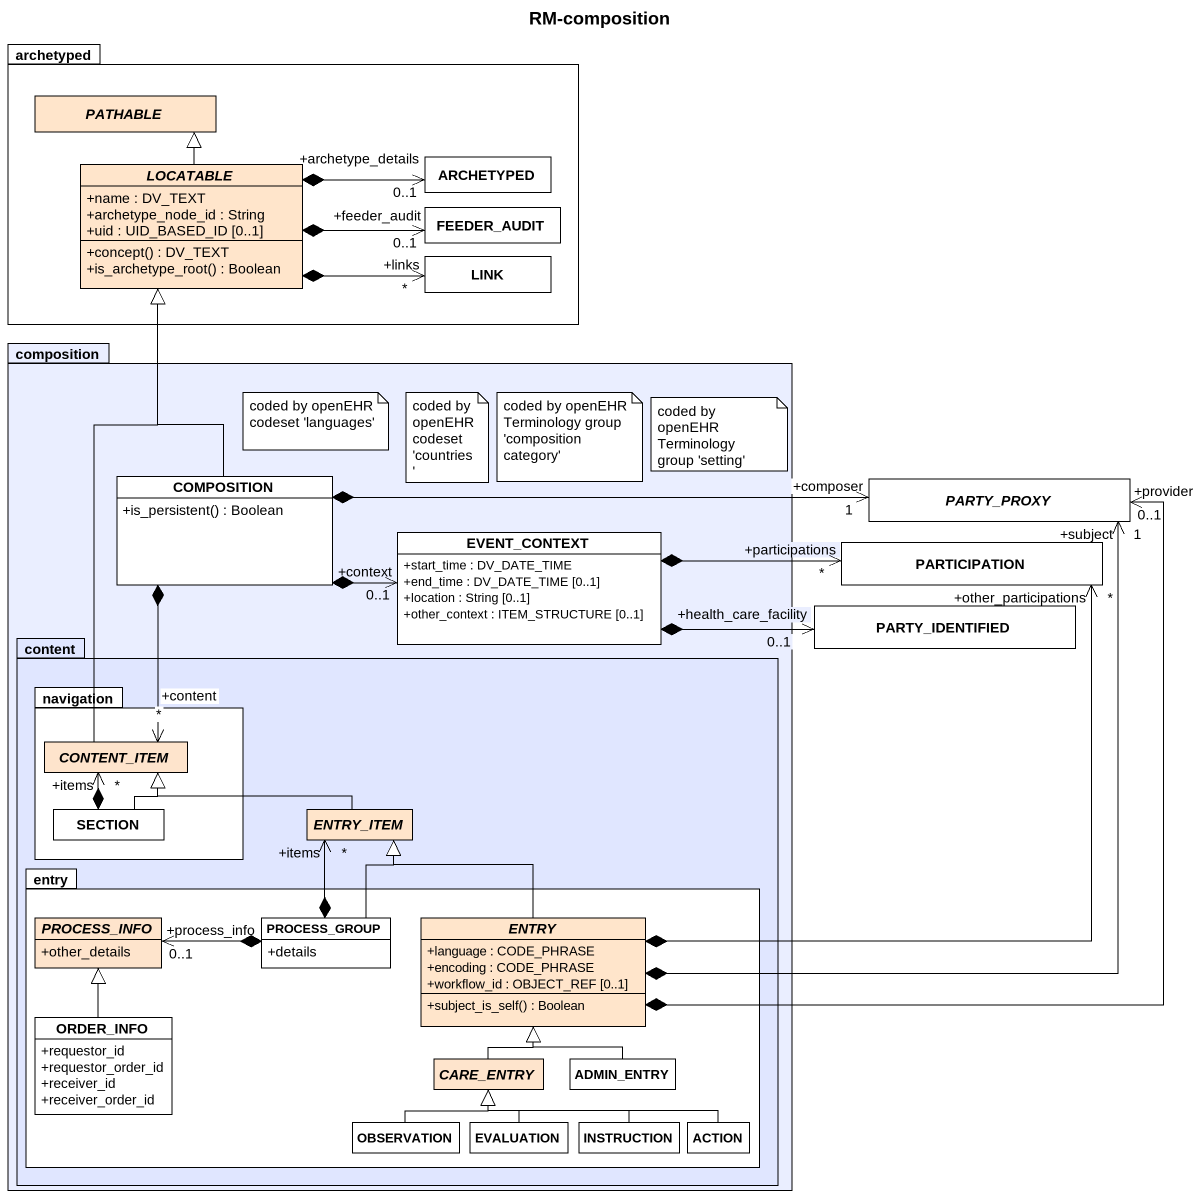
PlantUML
@startuml
title RM-composition
hide circle
hide empty members
skinparam classAttributeIconSize 0
package archetyped {
  abstract class PATHABLE #FFE5CB
  abstract class LOCATABLE #FFE5CB {
    +name : DV_TEXT
    +archetype_node_id : String
    +uid : UID_BASED_ID [0..1]
    +concept() : DV_TEXT
    +is_archetype_root() : Boolean
  }
  class ARCHETYPED
  class FEEDER_AUDIT
  class LINK
}
package composition #EAEEFF {
  class COMPOSITION {
    +is_persistent() : Boolean
  }
  class EVENT_CONTEXT {
    +start_time : DV_DATE_TIME
    +end_time : DV_DATE_TIME [0..1]
    +location : String [0..1]
    +other_context : ITEM_STRUCTURE [0..1]
  }
  package content #E0E6FF {
    package navigation {
      abstract class CONTENT_ITEM #FEE4CC
      class SECTION
    }
    abstract class ENTRY_ITEM #FFE5CB
    package entry {
      abstract class PROCESS_INFO #FEE4CC {
        +other_details
      }
      class PROCESS_GROUP {
        +details
      }
      abstract class ENTRY #FFE5CB {
        +language : CODE_PHRASE
        +encoding : CODE_PHRASE
        +workflow_id : OBJECT_REF [0..1]
        +subject_is_self() : Boolean
      }
      class ORDER_INFO {
        +requestor_id
        +requestor_order_id
        +receiver_id
        +receiver_order_id
      }
      abstract class CARE_ENTRY #FEE4CC
      class ADMIN_ENTRY
      class OBSERVATION
      class EVALUATION
      class INSTRUCTION
      class "ACTION" as ACTION_
    }
  }
}
abstract class PARTY_PROXY #FFFFFF
class PARTICIPATION #FFFFFF
class PARTY_IDENTIFIED #FFFFFF
LOCATABLE -up-|> PATHABLE
LOCATABLE *-right-> "+archetype_details\n0..1" ARCHETYPED
LOCATABLE *-right-> "+feeder_audit\n0..1" FEEDER_AUDIT
LOCATABLE *-right-> "+links\n*" LINK
COMPOSITION -up-|> LOCATABLE
COMPOSITION *-right-> "+composer\n1" PARTY_PROXY
COMPOSITION *-right-> "+context\n0..1" EVENT_CONTEXT
COMPOSITION *--> "+content\n*" CONTENT_ITEM
EVENT_CONTEXT *-right-> "+participations\n*" PARTICIPATION
EVENT_CONTEXT *-right-> "+health_care_facility\n0..1" PARTY_IDENTIFIED
PARTICIPATION "+other_participations\n*" <--* ENTRY
CONTENT_ITEM -up-|> LOCATABLE
SECTION *-up-> "+items\n*" CONTENT_ITEM
SECTION -up-|> CONTENT_ITEM
ENTRY_ITEM -left-|> CONTENT_ITEM
PROCESS_GROUP -up-|> ENTRY_ITEM
PROCESS_GROUP *-up-> "+items\n*" ENTRY_ITEM
PROCESS_GROUP *-left-> "+process_info\n0..1" PROCESS_INFO
ENTRY *-up-> "+provider\n0..1" PARTY_PROXY
ENTRY *-up-> "+subject\n1" PARTY_PROXY
ENTRY -up-|> ENTRY_ITEM
ORDER_INFO -up-|> PROCESS_INFO
CARE_ENTRY -up-|> ENTRY
ADMIN_ENTRY -up-|> ENTRY
OBSERVATION -up-|> CARE_ENTRY
EVALUATION -up-|> CARE_ENTRY
INSTRUCTION -left-|> CARE_ENTRY
ACTION_ -left-|> CARE_ENTRY
note as N1
  coded by openEHR codeset 'languages'
end note
note as N2
  coded by openEHR codeset 'countries'
end note
note as N3
  coded by openEHR Terminology group 'composition category'
end note
note as N4
  coded by openEHR Terminology group 'setting'
end note
@enduml
